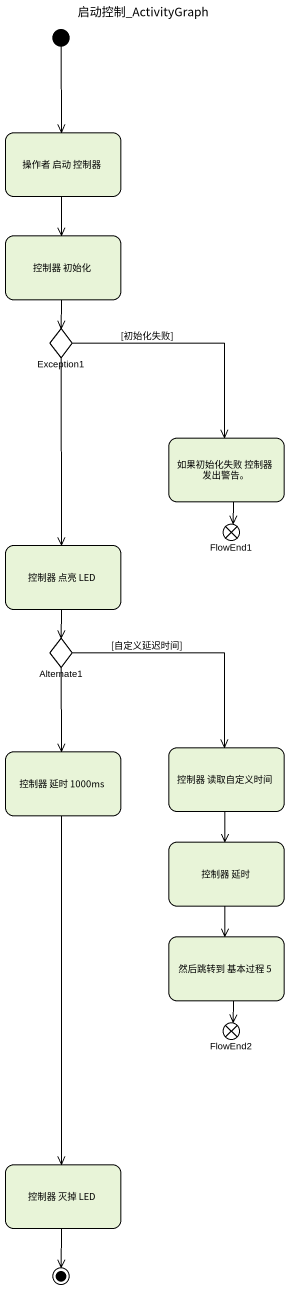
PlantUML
@startuml
title 启动控制_ActivityGraph
hide empty description
state "操作者 启动 控制器" as 操作者_启动_控制器
state "控制器 初始化" as 控制器_初始化
state Exception1 <<choice>>
state "如果初始化失败 控制器 发出警告。" as 如果初始化失败_控制器_发出警告
state FlowEnd1 <<end>>
state "控制器 点亮 LED" as 控制器_点亮_LED
state Alternate1 <<choice>>
state "控制器 延时 1000ms" as 控制器_延时_1000ms
state "控制器 读取自定义时间" as 控制器_读取自定义时间
state "控制器 延时" as 控制器_延时
state "然后跳转到 基本过程 5" as 然后跳转到_基本过程_5
state FlowEnd2 <<end>>
state "控制器 灭掉 LED" as 控制器_灭掉_LED
[*] --> 操作者_启动_控制器
操作者_启动_控制器 --> 控制器_初始化
控制器_初始化 --> Exception1
Exception1 --> 如果初始化失败_控制器_发出警告 : [初始化失败]
Exception1 --> 控制器_点亮_LED
如果初始化失败_控制器_发出警告 --> FlowEnd1
控制器_点亮_LED --> Alternate1
Alternate1 --> 控制器_延时_1000ms
Alternate1 --> 控制器_读取自定义时间 : [自定义延迟时间]
控制器_延时_1000ms --> 控制器_灭掉_LED
控制器_读取自定义时间 --> 控制器_延时
控制器_延时 --> 然后跳转到_基本过程_5
然后跳转到_基本过程_5 --> FlowEnd2
控制器_灭掉_LED --> [*]
@enduml
